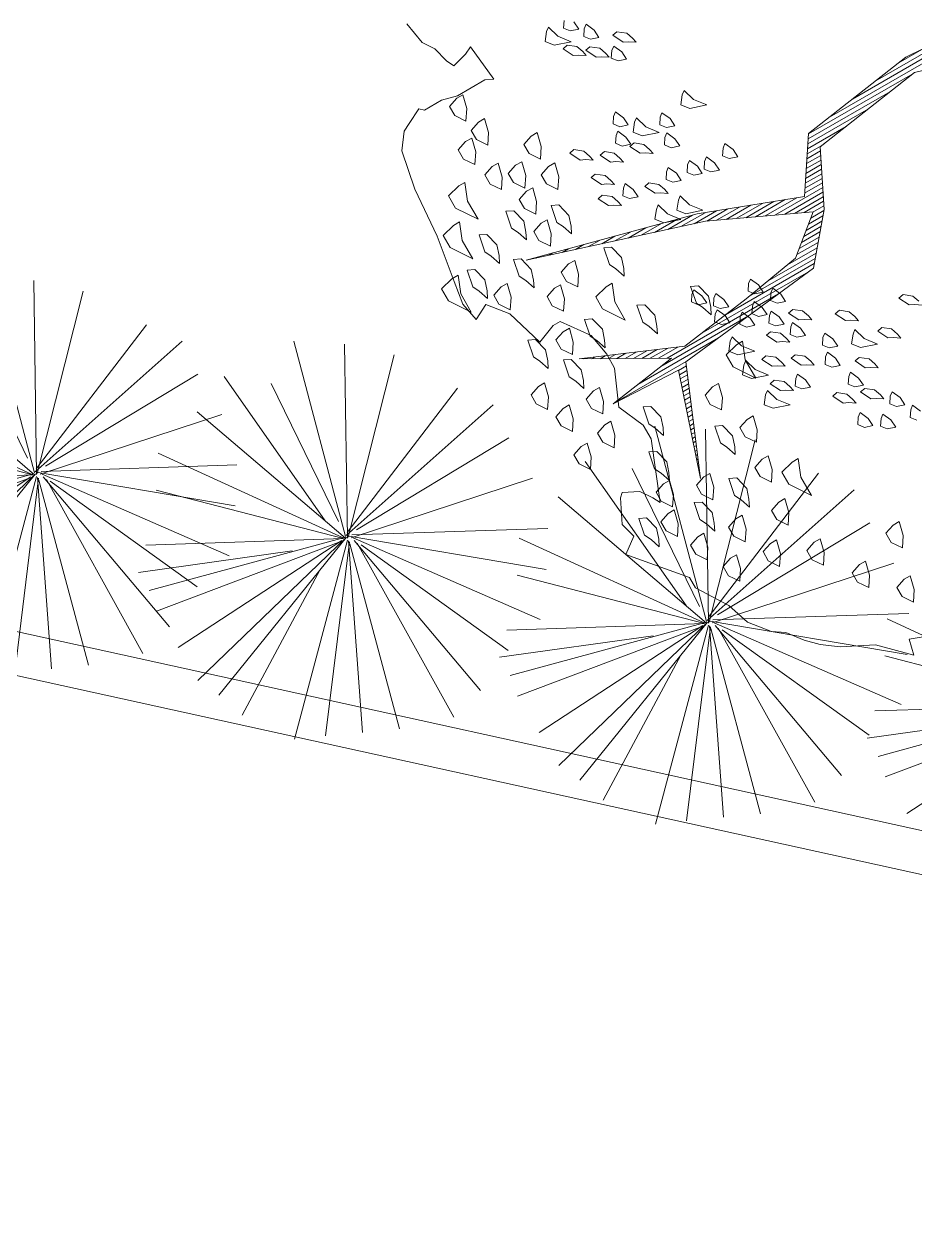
# Model space of a CAD drawing. Header units: metres. Extents: x 12093 to 20303, y 514 to 1412.
# Drawn here: x 19720.957 to 19724.056, y 692.068 to 696.268 of the extents above; entities that cross this region are included whole.
import ezdxf

# ---------------------------------------------------------------- set-up
doc = ezdxf.new("R2010")
doc.units = ezdxf.units.M
doc.layers.get('0').update_dxf_attribs({"lineweight": 13})
for name, color, linetype, lineweight in [('AMBI-GRASS', 104, 'Continuous', 20), ('ARBOLES', 52, 'Continuous', 13), ('grass', 64, 'Continuous', 13), ('MANZANAS-ORIGINALES', 147, 'Continuous', 9)]:
    doc.layers.add(name, color=color, linetype=linetype, lineweight=lineweight)

# ---------------------------------------------------------------- blocks, each defined once
blk = doc.blocks.new('ghgfghgh')
at = {"layer": 'ARBOLES', "lineweight": 20}
for p, q in [((20001.1504, 663.7638), (20001.5824, 664.0132)), ((20001.2006, 663.8032), (20001.4628, 663.9546)), ((20001.2508, 663.8426), (20001.4348, 663.9489)), ((20001.3177, 663.8952), (20001.4213, 663.9461)), ((20001.301, 663.882), (20001.3583, 663.9151)), ((20001.5472, 663.9124), (20001.3369, 663.8619)), ((20001.1042, 663.7276), (20001.3177, 663.8952)), ((20001.1042, 663.7267), (20001.333, 663.8588)), ((20001.3369, 663.8619), (20001.1301, 663.6982)), ((20001.1035, 663.7159), (20001.2843, 663.8203)), ((20001.1028, 663.705), (20001.2357, 663.7818)), ((20001.1021, 663.6942), (20001.187, 663.7433)), ((20001.0953, 663.5894), (20001.1042, 663.7276)), ((20001.1007, 663.6725), (20001.1306, 663.6898)), ((20001.1014, 663.6834), (20001.1384, 663.7047)), ((20001.1301, 663.6982), (20001.1383, 663.5611)), ((20001.0986, 663.6401), (20001.1324, 663.6596)), ((20001.0993, 663.6509), (20001.1318, 663.6696)), ((20001.1, 663.6617), (20001.1312, 663.6797)), ((20001.0972, 663.6184), (20001.1336, 663.6394)), ((20001.0979, 663.6292), (20001.133, 663.6495)), ((20001.0306, 663.5487), (20001.1354, 663.6092)), ((20001.0958, 663.5967), (20001.1348, 663.6193)), ((20001.0965, 663.6076), (20001.1342, 663.6293)), ((20000.8603, 663.5513), (20001.0953, 663.5894)), ((20000.9666, 663.543), (20001.0281, 663.5785)), ((20000.9879, 663.5449), (20001.0532, 663.5826)), ((20001.0093, 663.5468), (20001.0784, 663.5867)), ((20001.052, 663.5506), (20001.136, 663.5991)), ((20001.0734, 663.5525), (20001.1366, 663.589)), ((20001.0947, 663.5544), (20001.1372, 663.579)), ((20000.4846, 663.4496), (20000.8603, 663.5513)), ((20000.8242, 663.5234), (20000.8773, 663.554)), ((20000.8532, 663.5297), (20000.9025, 663.5581)), ((20001.1145, 663.5562), (20000.8784, 663.5351)), ((20000.8812, 663.5354), (20000.9276, 663.5622)), ((20000.9025, 663.5373), (20000.9527, 663.5663)), ((20000.9239, 663.5392), (20000.9778, 663.5704)), ((20000.9452, 663.5411), (20001.003, 663.5744)), ((20001.0759, 663.4541), (20001.1145, 663.5562)), ((20001.1091, 663.5419), (20001.1378, 663.5585)), ((20001.1141, 663.5552), (20001.1378, 663.5689)), ((20001.1383, 663.5611), (20001.1151, 663.4324)), ((20000.8784, 663.5351), (20000.4846, 663.4496)), ((20000.7374, 663.5045), (20000.7814, 663.5299)), ((20000.7664, 663.5108), (20000.8154, 663.5391)), ((20000.7953, 663.5171), (20000.8494, 663.5483)), ((20001.099, 663.5152), (20001.1336, 663.5352)), ((20001.1041, 663.5285), (20001.1357, 663.5468)), ((20000.6506, 663.4856), (20000.6795, 663.5023)), ((20000.6795, 663.4919), (20000.7134, 663.5115)), ((20000.7085, 663.4982), (20000.7474, 663.5207)), ((20001.0839, 663.4752), (20001.1273, 663.5003)), ((20001.0889, 663.4885), (20001.1294, 663.5119)), ((20001.094, 663.5019), (20001.1315, 663.5236)), ((20000.5637, 663.4668), (20000.5775, 663.4747)), ((20000.5927, 663.4731), (20000.6115, 663.4839)), ((20000.6216, 663.4794), (20000.6455, 663.4931)), ((20001.0581, 663.4395), (20001.1231, 663.477)), ((20001.0788, 663.4619), (20001.1252, 663.4886)), ((20000.9678, 663.3651), (20001.0759, 663.4541)), ((20000.9733, 663.3697), (20001.1189, 663.4537)), ((20001.0157, 663.4046), (20001.121, 663.4654)), ((20001.1151, 663.4324), (20000.8351, 663.2264)), ((20000.8691, 663.2886), (20001.104, 663.4243)), ((20000.9219, 663.3296), (20001.1168, 663.4421)), ((20000.7938, 663.2347), (20001.0382, 663.3758)), ((20000.833, 663.2607), (20000.9678, 663.3651)), ((20000.7802, 663.2165), (20000.9723, 663.3274)), ((20000.6008, 663.233), (20000.833, 663.2607)), ((20000.73, 663.177), (20000.9065, 663.279)), ((20000.8036, 663.2348), (20000.6008, 663.233)), ((20000.6103, 663.2331), (20000.6126, 663.2344)), ((20000.6287, 663.2332), (20000.6354, 663.2371)), ((20000.647, 663.2334), (20000.6581, 663.2398)), ((20000.6654, 663.2336), (20000.6809, 663.2425)), ((20000.6755, 663.1343), (20000.8036, 663.2348)), ((20000.6837, 663.2337), (20000.7037, 663.2453)), ((20000.7021, 663.2339), (20000.7264, 663.248)), ((20000.7204, 663.2341), (20000.7492, 663.2507)), ((20000.7388, 663.2342), (20000.7719, 663.2534)), ((20000.7571, 663.2344), (20000.7947, 663.2561)), ((20000.7754, 663.2346), (20000.8174, 663.2588)), ((20000.8189, 663.2082), (20000.6755, 663.1343)), ((20000.6797, 663.1376), (20000.8406, 663.2305)), ((20000.8676, 662.9704), (20000.8189, 663.2082)), ((20000.8191, 663.2076), (20000.8362, 663.2175)), ((20000.821, 663.1983), (20000.8374, 663.2078)), ((20000.8351, 663.2264), (20000.8676, 662.9704)), ((20000.8229, 663.189), (20000.8387, 663.1981)), ((20000.8248, 663.1797), (20000.8399, 663.1884)), ((20000.8267, 663.1703), (20000.8411, 663.1787)), ((20000.8286, 663.161), (20000.8424, 663.169)), ((20000.8305, 663.1517), (20000.8436, 663.1592)), ((20000.8324, 663.1424), (20000.8448, 663.1495)), ((20000.8343, 663.133), (20000.8461, 663.1398)), ((20000.8362, 663.1237), (20000.8473, 663.1301)), ((20000.8381, 663.1144), (20000.8485, 663.1204)), ((20000.8401, 663.1051), (20000.8498, 663.1107)), ((20000.842, 663.0958), (20000.851, 663.101)), ((20000.8439, 663.0864), (20000.8522, 663.0913)), ((20000.8458, 663.0771), (20000.8535, 663.0816)), ((20000.8477, 663.0678), (20000.8547, 663.0718)), ((20000.8496, 663.0585), (20000.8559, 663.0621)), ((20000.8515, 663.0491), (20000.8572, 663.0524)), ((20000.8534, 663.0398), (20000.8584, 663.0427)), ((20000.8553, 663.0305), (20000.8597, 663.033)), ((20000.8572, 663.0212), (20000.8609, 663.0233)), ((20000.8591, 663.0118), (20000.8621, 663.0136)), ((20000.861, 663.0025), (20000.8634, 663.0039)), ((20000.8629, 662.9932), (20000.8646, 662.9941))]:
    blk.add_line(p, q, dxfattribs=at)
at = {"layer": 'grass'}
for p, q in [((20000.568, 663.9756), (20000.5669, 663.9589)), ((20000.2564, 663.9272), (20000.2227, 663.9683)), ((20000.5295, 663.9513), (20000.5264, 663.9297)), ((20000.5335, 663.9611), (20000.5295, 663.9513)), ((20000.554, 663.9413), (20000.5335, 663.9611)), ((20000.5669, 663.9589), (20000.5816, 663.9529)), ((20000.5816, 663.9529), (20000.6003, 663.9567)), ((20000.6003, 663.9567), (20000.5896, 663.9725)), ((20000.6121, 663.9576), (20000.611, 663.9409)), ((20000.6162, 663.9674), (20000.6121, 663.9576)), ((20000.6338, 663.9545), (20000.6162, 663.9674)), ((20000.6444, 663.9387), (20000.6338, 663.9545)), ((20000.675, 663.9434), (20000.6839, 663.9512)), ((20000.6839, 663.9512), (20000.7055, 663.948)), ((20000.2847, 663.9133), (20000.2564, 663.9272)), ((20000.5264, 663.9297), (20000.546, 663.9217)), ((20000.546, 663.9217), (20000.5834, 663.9293)), ((20000.5834, 663.9293), (20000.554, 663.9413)), ((20000.611, 663.9409), (20000.6257, 663.9349)), ((20000.6257, 663.9349), (20000.6444, 663.9387)), ((20000.6975, 663.9284), (20000.675, 663.9434)), ((20000.7093, 663.9293), (20000.6975, 663.9284)), ((20000.7055, 663.948), (20000.7182, 663.9371)), ((20000.726, 663.9282), (20000.7093, 663.9293)), ((20000.7182, 663.9371), (20000.726, 663.9282)), ((20000.3097, 663.8874), (20000.2847, 663.9133)), ((20000.3519, 663.9017), (20000.326, 663.8766)), ((20000.3627, 663.918), (20000.3519, 663.9017)), ((20000.4139, 663.8467), (20000.3627, 663.918)), ((20000.5656, 663.9137), (20000.5745, 663.9215)), ((20000.5881, 663.8988), (20000.5656, 663.9137)), ((20000.5745, 663.9215), (20000.5961, 663.9184)), ((20000.5999, 663.8997), (20000.5881, 663.8988)), ((20000.5961, 663.9184), (20000.6088, 663.9075)), ((20000.6166, 663.8986), (20000.5999, 663.8997)), ((20000.6088, 663.9075), (20000.6166, 663.8986)), ((20000.6157, 663.9104), (20000.6246, 663.9182)), ((20000.6382, 663.8955), (20000.6157, 663.9104)), ((20000.6246, 663.9182), (20000.6462, 663.9151)), ((20000.65, 663.8964), (20000.6382, 663.8955)), ((20000.6462, 663.9151), (20000.6589, 663.9042)), ((20000.6667, 663.8952), (20000.65, 663.8964)), ((20000.6589, 663.9042), (20000.6667, 663.8952)), ((20000.6727, 663.9099), (20000.6716, 663.8932)), ((20000.6768, 663.9198), (20000.6727, 663.9099)), ((20000.6944, 663.9068), (20000.6768, 663.9198)), ((20000.7051, 663.891), (20000.6944, 663.9068)), ((20000.326, 663.8766), (20000.3097, 663.8874)), ((20000.6716, 663.8932), (20000.6863, 663.8872)), ((20000.6863, 663.8872), (20000.7051, 663.891)), ((20000.3339, 663.8106), (20000.3944, 663.8455)), ((20000.3944, 663.8455), (20000.4139, 663.8467)), ((20000.8314, 663.8222), (20000.8274, 663.8124)), ((20000.8519, 663.8024), (20000.8314, 663.8222)), ((20000.2614, 663.7788), (20000.2993, 663.8007)), ((20000.2993, 663.8007), (20000.3339, 663.8106)), ((20000.3325, 663.8051), (20000.3164, 663.7869)), ((20000.3458, 663.8128), (20000.3325, 663.8051)), ((20000.3545, 663.7823), (20000.3458, 663.8128)), ((20000.8274, 663.8124), (20000.8243, 663.7908)), ((20000.8243, 663.7908), (20000.8439, 663.7828)), ((20000.8439, 663.7828), (20000.8813, 663.7904)), ((20000.8813, 663.7904), (20000.8519, 663.8024)), ((20000.228, 663.7494), (20000.2495, 663.782)), ((20000.2495, 663.782), (20000.2614, 663.7788)), ((20000.3164, 663.7869), (20000.3279, 663.767)), ((20000.3279, 663.767), (20000.3527, 663.7547)), ((20000.3527, 663.7547), (20000.3545, 663.7823)), ((20000.6766, 663.7654), (20000.6755, 663.7487)), ((20000.6806, 663.7752), (20000.6766, 663.7654)), ((20000.6982, 663.7623), (20000.6806, 663.7752)), ((20000.7788, 663.7636), (20000.7777, 663.7469)), ((20000.7828, 663.7734), (20000.7788, 663.7636)), ((20000.8004, 663.7605), (20000.7828, 663.7734)), ((20000.2172, 663.7331), (20000.228, 663.7494)), ((20000.3804, 663.7529), (20000.3643, 663.7347)), ((20000.3937, 663.7606), (20000.3804, 663.7529)), ((20000.4024, 663.7302), (20000.3937, 663.7606)), ((20000.6755, 663.7487), (20000.6902, 663.7427)), ((20000.6902, 663.7427), (20000.7089, 663.7465)), ((20000.7089, 663.7465), (20000.6982, 663.7623)), ((20000.7227, 663.7523), (20000.7196, 663.7306)), ((20000.7267, 663.7621), (20000.7227, 663.7523)), ((20000.7472, 663.7422), (20000.7267, 663.7621)), ((20000.7766, 663.7302), (20000.7472, 663.7422)), ((20000.7777, 663.7469), (20000.7924, 663.7409)), ((20000.7924, 663.7409), (20000.8111, 663.7447)), ((20000.8111, 663.7447), (20000.8004, 663.7605)), ((20000.212, 663.6898), (20000.2172, 663.7331)), ((20000.352, 663.7099), (20000.3359, 663.6918)), ((20000.3653, 663.7176), (20000.352, 663.7099)), ((20000.3643, 663.7347), (20000.3758, 663.7148)), ((20000.374, 663.6872), (20000.3653, 663.7176)), ((20000.3758, 663.7148), (20000.4006, 663.7025)), ((20000.4006, 663.7025), (20000.4024, 663.7302)), ((20000.4957, 663.722), (20000.4796, 663.7038)), ((20000.509, 663.7297), (20000.4957, 663.722)), ((20000.5177, 663.6992), (20000.509, 663.7297)), ((20000.6822, 663.7231), (20000.681, 663.7064)), ((20000.6862, 663.7329), (20000.6822, 663.7231)), ((20000.7038, 663.7199), (20000.6862, 663.7329)), ((20000.7145, 663.7041), (20000.7038, 663.7199)), ((20000.7196, 663.7306), (20000.7392, 663.7226)), ((20000.7392, 663.7226), (20000.7766, 663.7302)), ((20000.7893, 663.7193), (20000.7882, 663.7026)), ((20000.7933, 663.7291), (20000.7893, 663.7193)), ((20000.8109, 663.7162), (20000.7933, 663.7291)), ((20000.8216, 663.7004), (20000.8109, 663.7162)), ((20000.2405, 663.6054), (20000.212, 663.6898)), ((20000.3359, 663.6918), (20000.3474, 663.6718)), ((20000.3722, 663.6596), (20000.374, 663.6872)), ((20000.4796, 663.7038), (20000.4911, 663.6839)), ((20000.4911, 663.6839), (20000.5159, 663.6716)), ((20000.5159, 663.6716), (20000.5177, 663.6992)), ((20000.5806, 663.6845), (20000.5895, 663.6923)), ((20000.6031, 663.6696), (20000.5806, 663.6845)), ((20000.5895, 663.6923), (20000.6111, 663.6892)), ((20000.6111, 663.6892), (20000.6238, 663.6783)), ((20000.6474, 663.6801), (20000.6563, 663.6879)), ((20000.6563, 663.6879), (20000.6779, 663.6847)), ((20000.6779, 663.6847), (20000.6906, 663.6738)), ((20000.681, 663.7064), (20000.6957, 663.7003)), ((20000.6957, 663.7003), (20000.7145, 663.7041)), ((20000.7125, 663.6992), (20000.7214, 663.707)), ((20000.735, 663.6843), (20000.7125, 663.6992)), ((20000.7214, 663.707), (20000.743, 663.7039)), ((20000.7468, 663.6852), (20000.735, 663.6843)), ((20000.743, 663.7039), (20000.7557, 663.693)), ((20000.7635, 663.6841), (20000.7468, 663.6852)), ((20000.7557, 663.693), (20000.7635, 663.6841)), ((20000.7882, 663.7026), (20000.8029, 663.6966)), ((20000.8029, 663.6966), (20000.8216, 663.7004)), ((20000.9169, 663.6957), (20000.9158, 663.679)), ((20000.921, 663.7055), (20000.9169, 663.6957)), ((20000.9386, 663.6926), (20000.921, 663.7055)), ((20000.9493, 663.6768), (20000.9386, 663.6926)), ((20000.3474, 663.6718), (20000.3722, 663.6596)), ((20000.4236, 663.6626), (20000.4103, 663.655)), ((20000.4323, 663.6322), (20000.4236, 663.6626)), ((20000.4617, 663.658), (20000.4456, 663.6399)), ((20000.475, 663.6657), (20000.4617, 663.658)), ((20000.4837, 663.6353), (20000.475, 663.6657)), ((20000.5474, 663.6632), (20000.5341, 663.6555)), ((20000.5561, 663.6328), (20000.5474, 663.6632)), ((20000.6149, 663.6705), (20000.6031, 663.6696)), ((20000.6316, 663.6694), (20000.6149, 663.6705)), ((20000.6238, 663.6783), (20000.6316, 663.6694)), ((20000.6699, 663.6651), (20000.6474, 663.6801)), ((20000.6817, 663.666), (20000.6699, 663.6651)), ((20000.6984, 663.6649), (20000.6817, 663.666)), ((20000.6906, 663.6738), (20000.6984, 663.6649)), ((20000.839, 663.6589), (20000.8379, 663.6422)), ((20000.843, 663.6688), (20000.839, 663.6589)), ((20000.8606, 663.6558), (20000.843, 663.6688)), ((20000.8764, 663.6665), (20000.8753, 663.6498)), ((20000.8804, 663.6763), (20000.8764, 663.6665)), ((20000.898, 663.6634), (20000.8804, 663.6763)), ((20000.9087, 663.6476), (20000.898, 663.6634)), ((20000.9158, 663.679), (20000.9305, 663.673)), ((20000.9305, 663.673), (20000.9493, 663.6768)), ((20000.4103, 663.655), (20000.3942, 663.6368)), ((20000.3942, 663.6368), (20000.4057, 663.6168)), ((20000.4305, 663.6046), (20000.4323, 663.6322)), ((20000.4456, 663.6399), (20000.4571, 663.6199)), ((20000.482, 663.6077), (20000.4837, 663.6353)), ((20000.5341, 663.6555), (20000.518, 663.6373)), ((20000.518, 663.6373), (20000.5295, 663.6174)), ((20000.5543, 663.6051), (20000.5561, 663.6328)), ((20000.6274, 663.631), (20000.6363, 663.6388)), ((20000.6499, 663.6161), (20000.6274, 663.631)), ((20000.6363, 663.6388), (20000.6579, 663.6357)), ((20000.6579, 663.6357), (20000.6706, 663.6248)), ((20000.7927, 663.6436), (20000.7916, 663.6269)), ((20000.7967, 663.6534), (20000.7927, 663.6436)), ((20000.8143, 663.6405), (20000.7967, 663.6534)), ((20000.825, 663.6246), (20000.8143, 663.6405)), ((20000.8379, 663.6422), (20000.8526, 663.6362)), ((20000.8526, 663.6362), (20000.8713, 663.64)), ((20000.8713, 663.64), (20000.8606, 663.6558)), ((20000.8753, 663.6498), (20000.89, 663.6438)), ((20000.89, 663.6438), (20000.9087, 663.6476)), ((20000.2898, 663.5027), (20000.2405, 663.6054)), ((20000.3372, 663.6127), (20000.3144, 663.5907)), ((20000.3505, 663.6204), (20000.3372, 663.6127)), ((20000.3564, 663.5795), (20000.3505, 663.6204)), ((20000.4057, 663.6168), (20000.4305, 663.6046)), ((20000.4571, 663.6199), (20000.482, 663.6077)), ((20000.4991, 663.6087), (20000.4858, 663.601)), ((20000.5078, 663.5783), (20000.4991, 663.6087)), ((20000.5295, 663.6174), (20000.5543, 663.6051)), ((20000.6617, 663.617), (20000.6499, 663.6161)), ((20000.6784, 663.6159), (20000.6617, 663.617)), ((20000.6706, 663.6248), (20000.6784, 663.6159)), ((20000.698, 663.6079), (20000.6969, 663.5912)), ((20000.702, 663.6177), (20000.698, 663.6079)), ((20000.7196, 663.6048), (20000.702, 663.6177)), ((20000.7303, 663.589), (20000.7196, 663.6048)), ((20000.7452, 663.6115), (20000.7541, 663.6193)), ((20000.7677, 663.5966), (20000.7452, 663.6115)), ((20000.7541, 663.6193), (20000.7757, 663.6162)), ((20000.7757, 663.6162), (20000.7884, 663.6053)), ((20000.7884, 663.6053), (20000.7962, 663.5963)), ((20000.7916, 663.6269), (20000.8063, 663.6208)), ((20000.8063, 663.6208), (20000.825, 663.6246)), ((20000.3144, 663.5907), (20000.3298, 663.5641)), ((20000.3794, 663.5396), (20000.3564, 663.5795)), ((20000.4858, 663.601), (20000.4697, 663.5828)), ((20000.4697, 663.5828), (20000.4812, 663.5629)), ((20000.506, 663.5506), (20000.5078, 663.5783)), ((20000.6428, 663.5847), (20000.6517, 663.5925)), ((20000.6653, 663.5698), (20000.6428, 663.5847)), ((20000.6517, 663.5925), (20000.6733, 663.5894)), ((20000.6733, 663.5894), (20000.686, 663.5785)), ((20000.686, 663.5785), (20000.6938, 663.5696)), ((20000.6969, 663.5912), (20000.7116, 663.5852)), ((20000.7116, 663.5852), (20000.7303, 663.589)), ((20000.7795, 663.5975), (20000.7677, 663.5966)), ((20000.7962, 663.5963), (20000.7795, 663.5975)), ((20000.8187, 663.5814), (20000.8156, 663.5598)), ((20000.8227, 663.5912), (20000.8187, 663.5814)), ((20000.8432, 663.5714), (20000.8227, 663.5912)), ((20000.3298, 663.5641), (20000.3794, 663.5396)), ((20000.4403, 663.557), (20000.4574, 663.558)), ((20000.4528, 663.5199), (20000.4403, 663.557)), ((20000.4574, 663.558), (20000.4794, 663.5353)), ((20000.4812, 663.5629), (20000.506, 663.5506)), ((20000.5393, 663.5698), (20000.5564, 663.5709)), ((20000.5518, 663.5327), (20000.5393, 663.5698)), ((20000.5564, 663.5709), (20000.5784, 663.5481)), ((20000.6771, 663.5707), (20000.6653, 663.5698)), ((20000.6938, 663.5696), (20000.6771, 663.5707)), ((20000.7704, 663.5611), (20000.7673, 663.5395)), ((20000.7744, 663.5709), (20000.7704, 663.5611)), ((20000.7949, 663.5511), (20000.7744, 663.5709)), ((20000.8243, 663.5391), (20000.7949, 663.5511)), ((20000.8156, 663.5598), (20000.8352, 663.5518)), ((20000.8352, 663.5518), (20000.8727, 663.5594)), ((20000.8727, 663.5594), (20000.8432, 663.5714)), ((20000.3252, 663.526), (20000.3024, 663.504)), ((20000.3385, 663.5337), (20000.3252, 663.526)), ((20000.3444, 663.4928), (20000.3385, 663.5337)), ((20000.4794, 663.5353), (20000.4843, 663.5115)), ((20000.5175, 663.5307), (20000.5014, 663.5125)), ((20000.5308, 663.5384), (20000.5175, 663.5307)), ((20000.5395, 663.5079), (20000.5308, 663.5384)), ((20000.5661, 663.5233), (20000.5518, 663.5327)), ((20000.5784, 663.5481), (20000.5833, 663.5243)), ((20000.7673, 663.5395), (20000.7869, 663.5315)), ((20000.7869, 663.5315), (20000.8243, 663.5391)), ((20000.327, 663.4031), (20000.2898, 663.5027)), ((20000.3024, 663.504), (20000.3178, 663.4774)), ((20000.3815, 663.5053), (20000.3986, 663.5063)), ((20000.394, 663.4682), (20000.3815, 663.5053)), ((20000.3986, 663.5063), (20000.4206, 663.4836)), ((20000.4671, 663.5105), (20000.4528, 663.5199)), ((20000.4853, 663.4944), (20000.4671, 663.5105)), ((20000.4843, 663.5115), (20000.4853, 663.4944)), ((20000.5014, 663.5125), (20000.5129, 663.4926)), ((20000.5378, 663.4803), (20000.5395, 663.5079)), ((20000.5843, 663.5072), (20000.5661, 663.5233)), ((20000.5833, 663.5243), (20000.5843, 663.5072)), ((20000.3178, 663.4774), (20000.3674, 663.4529)), ((20000.3674, 663.4529), (20000.3444, 663.4928)), ((20000.4206, 663.4836), (20000.4255, 663.4598)), ((20000.5129, 663.4926), (20000.5378, 663.4803)), ((20000.6549, 663.477), (20000.672, 663.478)), ((20000.6674, 663.4399), (20000.6549, 663.477)), ((20000.672, 663.478), (20000.694, 663.4553)), ((20000.4083, 663.4588), (20000.394, 663.4682)), ((20000.4265, 663.4427), (20000.4083, 663.4588)), ((20000.4255, 663.4598), (20000.4265, 663.4427)), ((20000.4569, 663.4514), (20000.4741, 663.4524)), ((20000.4695, 663.4143), (20000.4569, 663.4514)), ((20000.4741, 663.4524), (20000.4961, 663.4296)), ((20000.5058, 663.4542), (20000.5095, 663.4563)), ((20000.5348, 663.4605), (20000.5435, 663.4655)), ((20000.5912, 663.4491), (20000.5779, 663.4414)), ((20000.5999, 663.4187), (20000.5912, 663.4491)), ((20000.694, 663.4553), (20000.6989, 663.4315)), ((20000.3551, 663.4281), (20000.3723, 663.4291)), ((20000.3677, 663.391), (20000.3551, 663.4281)), ((20000.3723, 663.4291), (20000.3943, 663.4063)), ((20000.4961, 663.4296), (20000.5009, 663.4059)), ((20000.5779, 663.4414), (20000.5618, 663.4233)), ((20000.5618, 663.4233), (20000.5733, 663.4033)), ((20000.5981, 663.3911), (20000.5999, 663.4187)), ((20000.6818, 663.4305), (20000.6674, 663.4399)), ((20000.6999, 663.4144), (20000.6818, 663.4305)), ((20000.6989, 663.4315), (20000.6999, 663.4144)), ((20000.3219, 663.4089), (20000.2991, 663.3869)), ((20000.3352, 663.4165), (20000.3219, 663.4089)), ((20000.3457, 663.3534), (20000.327, 663.4031)), ((20000.3411, 663.3756), (20000.3352, 663.4165)), ((20000.3943, 663.4063), (20000.3992, 663.3825)), ((20000.4429, 663.3989), (20000.4296, 663.3913)), ((20000.4516, 663.3685), (20000.4429, 663.3989)), ((20000.4838, 663.4048), (20000.4695, 663.4143)), ((20000.502, 663.3887), (20000.4838, 663.4048)), ((20000.5009, 663.4059), (20000.502, 663.3887)), ((20000.56, 663.3956), (20000.5467, 663.388)), ((20000.5687, 663.3652), (20000.56, 663.3956)), ((20000.5733, 663.4033), (20000.5981, 663.3911)), ((20000.6733, 663.399), (20000.66, 663.3913)), ((20000.6792, 663.3581), (20000.6733, 663.399)), ((20000.8457, 663.3922), (20000.8629, 663.3932)), ((20000.8583, 663.3551), (20000.8457, 663.3922)), ((20000.8629, 663.3932), (20000.8849, 663.3704)), ((20000.9727, 663.3984), (20000.9716, 663.3817)), ((20000.9767, 663.4082), (20000.9727, 663.3984)), ((20000.9943, 663.3953), (20000.9767, 663.4082)), ((20001.005, 663.3794), (20000.9943, 663.3953)), ((20000.2991, 663.3869), (20000.3145, 663.3603)), ((20000.3641, 663.3357), (20000.3411, 663.3756)), ((20000.382, 663.3815), (20000.3677, 663.391)), ((20000.4002, 663.3654), (20000.382, 663.3815)), ((20000.3992, 663.3825), (20000.4002, 663.3654)), ((20000.4296, 663.3913), (20000.4135, 663.3731)), ((20000.4135, 663.3731), (20000.425, 663.3531)), ((20000.4498, 663.3409), (20000.4516, 663.3685)), ((20000.5467, 663.388), (20000.5306, 663.3698)), ((20000.5306, 663.3698), (20000.5421, 663.3499)), ((20000.66, 663.3913), (20000.6373, 663.3693)), ((20000.6373, 663.3693), (20000.6526, 663.3427)), ((20000.8486, 663.3747), (20000.8475, 663.358)), ((20000.8527, 663.3845), (20000.8486, 663.3747)), ((20000.8703, 663.3716), (20000.8527, 663.3845)), ((20000.881, 663.3558), (20000.8703, 663.3716)), ((20000.8849, 663.3704), (20000.8897, 663.3466)), ((20000.8968, 663.3665), (20000.8957, 663.3498)), ((20000.9008, 663.3763), (20000.8968, 663.3665)), ((20000.9184, 663.3634), (20000.9008, 663.3763)), ((20000.9716, 663.3817), (20000.9863, 663.3756)), ((20000.9863, 663.3756), (20001.005, 663.3794)), ((20001.0217, 663.3783), (20001.0206, 663.3616)), ((20001.0257, 663.3881), (20001.0217, 663.3783)), ((20001.0433, 663.3752), (20001.0257, 663.3881)), ((20001.054, 663.3594), (20001.0433, 663.3752)), ((20001.3028, 663.3664), (20001.3118, 663.3742)), ((20001.3254, 663.3515), (20001.3028, 663.3664)), ((20001.3118, 663.3742), (20001.3334, 663.3711)), ((20001.3334, 663.3711), (20001.3461, 663.3601)), ((20000.3145, 663.3603), (20000.3641, 663.3357)), ((20000.3751, 663.3199), (20000.3457, 663.3534)), ((20000.3966, 663.3525), (20000.3751, 663.3199)), ((20000.4487, 663.3322), (20000.3966, 663.3525)), ((20000.425, 663.3531), (20000.4498, 663.3409)), ((20000.5421, 663.3499), (20000.567, 663.3376)), ((20000.567, 663.3376), (20000.5687, 663.3652)), ((20000.6526, 663.3427), (20000.7023, 663.3182)), ((20000.7023, 663.3182), (20000.6792, 663.3581)), ((20000.7278, 663.3507), (20000.745, 663.3517)), ((20000.7404, 663.3136), (20000.7278, 663.3507)), ((20000.745, 663.3517), (20000.767, 663.329)), ((20000.8475, 663.358), (20000.8622, 663.352)), ((20000.8726, 663.3456), (20000.8583, 663.3551)), ((20000.8622, 663.352), (20000.881, 663.3558)), ((20000.8908, 663.3295), (20000.8726, 663.3456)), ((20000.8897, 663.3466), (20000.8908, 663.3295)), ((20000.8957, 663.3498), (20000.9104, 663.3438)), ((20000.9035, 663.3409), (20000.8994, 663.3311)), ((20000.9211, 663.328), (20000.9035, 663.3409)), ((20000.9104, 663.3438), (20000.9291, 663.3476)), ((20000.9291, 663.3476), (20000.9184, 663.3634)), ((20000.9812, 663.3491), (20000.9801, 663.3324)), ((20000.9852, 663.3589), (20000.9812, 663.3491)), ((20001.0028, 663.346), (20000.9852, 663.3589)), ((20001.0135, 663.3302), (20001.0028, 663.346)), ((20001.0206, 663.3616), (20001.0353, 663.3556)), ((20001.0353, 663.3556), (20001.054, 663.3594)), ((20001.0607, 663.3338), (20001.0696, 663.3416)), ((20001.0696, 663.3416), (20001.0912, 663.3385)), ((20001.163, 663.332), (20001.1719, 663.3398)), ((20001.1719, 663.3398), (20001.1935, 663.3367)), ((20001.3372, 663.3523), (20001.3254, 663.3515)), ((20001.3539, 663.3512), (20001.3372, 663.3523)), ((20000.5151, 663.2696), (20000.4487, 663.3322)), ((20000.5593, 663.3153), (20000.5442, 663.3066)), ((20000.6277, 663.2842), (20000.5593, 663.3153)), ((20000.6127, 663.3197), (20000.6299, 663.3207)), ((20000.6253, 663.2826), (20000.6127, 663.3197)), ((20000.6299, 663.3207), (20000.6519, 663.298)), ((20000.7547, 663.3041), (20000.7404, 663.3136)), ((20000.767, 663.329), (20000.7718, 663.3052)), ((20000.8994, 663.3311), (20000.8983, 663.3144)), ((20000.8983, 663.3144), (20000.913, 663.3084)), ((20000.9318, 663.3121), (20000.9211, 663.328)), ((20000.9545, 663.3257), (20000.9534, 663.309)), ((20000.9585, 663.3355), (20000.9545, 663.3257)), ((20000.9761, 663.3226), (20000.9585, 663.3355)), ((20000.9868, 663.3068), (20000.9761, 663.3226)), ((20000.9801, 663.3324), (20000.9948, 663.3264)), ((20000.9948, 663.3264), (20001.0135, 663.3302)), ((20001.0184, 663.3282), (20001.0173, 663.3115)), ((20001.0224, 663.338), (20001.0184, 663.3282)), ((20001.04, 663.3251), (20001.0224, 663.338)), ((20001.0507, 663.3093), (20001.04, 663.3251)), ((20001.0832, 663.3189), (20001.0607, 663.3338)), ((20001.0694, 663.3131), (20001.0654, 663.3033)), ((20001.087, 663.3002), (20001.0694, 663.3131)), ((20001.095, 663.3198), (20001.0832, 663.3189)), ((20001.0912, 663.3385), (20001.1039, 663.3276)), ((20001.1117, 663.3187), (20001.095, 663.3198)), ((20001.1039, 663.3276), (20001.1117, 663.3187)), ((20001.1855, 663.3171), (20001.163, 663.332)), ((20001.1973, 663.318), (20001.1855, 663.3171)), ((20001.1935, 663.3367), (20001.2062, 663.3258)), ((20001.214, 663.3169), (20001.1973, 663.318)), ((20001.2062, 663.3258), (20001.214, 663.3169)), ((20000.5442, 663.3066), (20000.5151, 663.2696)), ((20000.5662, 663.2928), (20000.5501, 663.2747)), ((20000.5795, 663.3005), (20000.5662, 663.2928)), ((20000.5882, 663.2701), (20000.5795, 663.3005)), ((20000.6519, 663.298), (20000.6568, 663.2742)), ((20000.7729, 663.288), (20000.7547, 663.3041)), ((20000.7718, 663.3052), (20000.7729, 663.288)), ((20000.913, 663.3084), (20000.9318, 663.3121)), ((20000.9534, 663.309), (20000.9681, 663.303)), ((20000.9681, 663.303), (20000.9868, 663.3068)), ((20001.0122, 663.285), (20001.0211, 663.2928)), ((20001.0173, 663.3115), (20001.032, 663.3055)), ((20001.0211, 663.2928), (20001.0427, 663.2897)), ((20001.032, 663.3055), (20001.0507, 663.3093)), ((20001.0427, 663.2897), (20001.0554, 663.2788)), ((20001.0654, 663.3033), (20001.0643, 663.2866)), ((20001.0643, 663.2866), (20001.079, 663.2806)), ((20001.0977, 663.2843), (20001.087, 663.3002)), ((20001.14, 663.2899), (20001.136, 663.2801)), ((20001.1576, 663.277), (20001.14, 663.2899)), ((20001.202, 663.2875), (20001.1989, 663.2659)), ((20001.206, 663.2973), (20001.202, 663.2875)), ((20001.2265, 663.2775), (20001.206, 663.2973)), ((20001.2561, 663.294), (20001.265, 663.3018)), ((20001.2786, 663.279), (20001.2561, 663.294)), ((20001.265, 663.3018), (20001.2866, 663.2987)), ((20001.2866, 663.2987), (20001.2993, 663.2877)), ((20001.2993, 663.2877), (20001.3071, 663.2788)), ((20000.4882, 663.2744), (20000.5053, 663.2754)), ((20000.5007, 663.2373), (20000.4882, 663.2744)), ((20000.5053, 663.2754), (20000.5273, 663.2527)), ((20000.5501, 663.2747), (20000.5616, 663.2547)), ((20000.5864, 663.2424), (20000.5882, 663.2701)), ((20000.6396, 663.2732), (20000.6253, 663.2826)), ((20000.6615, 663.2432), (20000.6277, 663.2842)), ((20000.6578, 663.257), (20000.6396, 663.2732)), ((20000.6568, 663.2742), (20000.6578, 663.257)), ((20000.9463, 663.264), (20000.9235, 663.242)), ((20000.9324, 663.2718), (20000.9293, 663.2502)), ((20000.9364, 663.2816), (20000.9324, 663.2718)), ((20000.9569, 663.2618), (20000.9364, 663.2816)), ((20000.9596, 663.2717), (20000.9463, 663.264)), ((20000.9863, 663.2498), (20000.9569, 663.2618)), ((20000.9655, 663.2308), (20000.9596, 663.2717)), ((20001.0347, 663.2701), (20001.0122, 663.285)), ((20001.0465, 663.271), (20001.0347, 663.2701)), ((20001.0632, 663.2699), (20001.0465, 663.271)), ((20001.0554, 663.2788), (20001.0632, 663.2699)), ((20001.079, 663.2806), (20001.0977, 663.2843)), ((20001.136, 663.2801), (20001.1349, 663.2634)), ((20001.1349, 663.2634), (20001.1496, 663.2574)), ((20001.1496, 663.2574), (20001.1683, 663.2612)), ((20001.1683, 663.2612), (20001.1576, 663.277)), ((20001.1989, 663.2659), (20001.2185, 663.2579)), ((20001.2185, 663.2579), (20001.2559, 663.2655)), ((20001.2559, 663.2655), (20001.2265, 663.2775)), ((20001.2904, 663.2799), (20001.2786, 663.279)), ((20001.3071, 663.2788), (20001.2904, 663.2799)), ((20000.5151, 663.2278), (20000.5007, 663.2373)), ((20000.5273, 663.2527), (20000.5322, 663.2289)), ((20000.5616, 663.2547), (20000.5864, 663.2424)), ((20000.6789, 663.2129), (20000.6615, 663.2432)), ((20000.9235, 663.242), (20000.9389, 663.2154)), ((20000.9293, 663.2502), (20000.9489, 663.2422)), ((20000.9489, 663.2422), (20000.9863, 663.2498)), ((20001.0019, 663.232), (20001.0109, 663.2398)), ((20001.0109, 663.2398), (20001.0325, 663.2367)), ((20001.0325, 663.2367), (20001.0452, 663.2257)), ((20001.0659, 663.2344), (20001.0748, 663.2422)), ((20001.0884, 663.2195), (20001.0659, 663.2344)), ((20001.0748, 663.2422), (20001.0964, 663.2391)), ((20001.0964, 663.2391), (20001.1091, 663.2282)), ((20001.1416, 663.2378), (20001.1405, 663.2211)), ((20001.1456, 663.2476), (20001.1416, 663.2378)), ((20001.1632, 663.2347), (20001.1456, 663.2476)), ((20001.1739, 663.2189), (20001.1632, 663.2347)), ((20001.2064, 663.2285), (20001.2153, 663.2363)), ((20001.2153, 663.2363), (20001.237, 663.2332)), ((20001.237, 663.2332), (20001.2497, 663.2222)), ((20000.5332, 663.2117), (20000.5151, 663.2278)), ((20000.5322, 663.2289), (20000.5332, 663.2117)), ((20000.5665, 663.2309), (20000.5836, 663.232)), ((20000.579, 663.1938), (20000.5665, 663.2309)), ((20000.5836, 663.232), (20000.6056, 663.2092)), ((20000.6056, 663.2092), (20000.6105, 663.1854)), ((20000.688, 663.1274), (20000.6789, 663.2129)), ((20000.9389, 663.2154), (20000.9885, 663.1909)), ((20000.9625, 663.2195), (20000.9594, 663.1979)), ((20000.9665, 663.2293), (20000.9625, 663.2195)), ((20000.9885, 663.1909), (20000.9655, 663.2308)), ((20000.987, 663.2095), (20000.9665, 663.2293)), ((20001.0164, 663.1975), (20000.987, 663.2095)), ((20001.0244, 663.2171), (20001.0019, 663.232)), ((20001.0363, 663.218), (20001.0244, 663.2171)), ((20001.053, 663.2168), (20001.0363, 663.218)), ((20001.0452, 663.2257), (20001.053, 663.2168)), ((20001.1002, 663.2204), (20001.0884, 663.2195)), ((20001.1169, 663.2193), (20001.1002, 663.2204)), ((20001.1091, 663.2282), (20001.1169, 663.2193)), ((20001.1405, 663.2211), (20001.1552, 663.2151)), ((20001.1552, 663.2151), (20001.1739, 663.2189)), ((20001.2289, 663.2135), (20001.2064, 663.2285)), ((20001.2407, 663.2144), (20001.2289, 663.2135)), ((20001.2574, 663.2133), (20001.2407, 663.2144)), ((20001.2497, 663.2222), (20001.2574, 663.2133)), ((20000.5248, 663.1803), (20000.5115, 663.1726)), ((20000.5335, 663.1498), (20000.5248, 663.1803)), ((20000.5934, 663.1844), (20000.579, 663.1938)), ((20000.6115, 663.1683), (20000.5934, 663.1844)), ((20000.6105, 663.1854), (20000.6115, 663.1683)), ((20000.9594, 663.1979), (20000.979, 663.1899)), ((20000.979, 663.1899), (20001.0164, 663.1975)), ((20001.0202, 663.1787), (20001.0291, 663.1865)), ((20001.0291, 663.1865), (20001.0507, 663.1834)), ((20001.0507, 663.1834), (20001.0634, 663.1725)), ((20001.0764, 663.1901), (20001.0752, 663.1734)), ((20001.0804, 663.1999), (20001.0764, 663.1901)), ((20001.098, 663.187), (20001.0804, 663.1999)), ((20001.1087, 663.1712), (20001.098, 663.187)), ((20001.1924, 663.1942), (20001.1913, 663.1775)), ((20001.1964, 663.204), (20001.1924, 663.1942)), ((20001.214, 663.191), (20001.1964, 663.204)), ((20001.2247, 663.1752), (20001.214, 663.191)), ((20000.5115, 663.1726), (20000.4954, 663.1544)), ((20000.4954, 663.1544), (20000.5069, 663.1345)), ((20000.6325, 663.1627), (20000.6164, 663.1445)), ((20000.6458, 663.1703), (20000.6325, 663.1627)), ((20000.6545, 663.1399), (20000.6458, 663.1703)), ((20000.8934, 663.1714), (20000.8773, 663.1533)), ((20000.9067, 663.1791), (20000.8934, 663.1714)), ((20000.9154, 663.1487), (20000.9067, 663.1791)), ((20001.0102, 663.1542), (20001.0071, 663.1326)), ((20001.0142, 663.164), (20001.0102, 663.1542)), ((20001.0347, 663.1442), (20001.0142, 663.164)), ((20001.0427, 663.1638), (20001.0202, 663.1787)), ((20001.0545, 663.1647), (20001.0427, 663.1638)), ((20001.0712, 663.1636), (20001.0545, 663.1647)), ((20001.0634, 663.1725), (20001.0712, 663.1636)), ((20001.0752, 663.1734), (20001.0899, 663.1674)), ((20001.0899, 663.1674), (20001.1087, 663.1712)), ((20001.1577, 663.1512), (20001.1666, 663.159)), ((20001.1666, 663.159), (20001.1882, 663.1558)), ((20001.1882, 663.1558), (20001.2009, 663.1449)), ((20001.1913, 663.1775), (20001.206, 663.1714)), ((20001.206, 663.1714), (20001.2247, 663.1752)), ((20001.2187, 663.1605), (20001.2276, 663.1683)), ((20001.2412, 663.1456), (20001.2187, 663.1605)), ((20001.2276, 663.1683), (20001.2492, 663.1652)), ((20001.2492, 663.1652), (20001.2619, 663.1543)), ((20001.2619, 663.1543), (20001.2697, 663.1454)), ((20001.2875, 663.161), (20001.2835, 663.1512)), ((20001.3051, 663.1481), (20001.2875, 663.161)), ((20000.5069, 663.1345), (20000.5317, 663.1222)), ((20000.5317, 663.1222), (20000.5335, 663.1498)), ((20000.5793, 663.1319), (20000.566, 663.1243)), ((20000.588, 663.1015), (20000.5793, 663.1319)), ((20000.6164, 663.1445), (20000.6279, 663.1245)), ((20000.6527, 663.1123), (20000.6545, 663.1399)), ((20000.7412, 663.0875), (20000.688, 663.1274)), ((20000.7412, 663.1279), (20000.7583, 663.1289)), ((20000.7538, 663.0908), (20000.7412, 663.1279)), ((20000.7583, 663.1289), (20000.7804, 663.1062)), ((20000.8773, 663.1533), (20000.8888, 663.1333)), ((20000.8888, 663.1333), (20000.9136, 663.121)), ((20000.9136, 663.121), (20000.9154, 663.1487)), ((20001.0071, 663.1326), (20001.0267, 663.1246)), ((20001.0267, 663.1246), (20001.0641, 663.1322)), ((20001.0641, 663.1322), (20001.0347, 663.1442)), ((20001.1802, 663.1362), (20001.1577, 663.1512)), ((20001.192, 663.1371), (20001.1802, 663.1362)), ((20001.2087, 663.136), (20001.192, 663.1371)), ((20001.2009, 663.1449), (20001.2087, 663.136)), ((20001.253, 663.1465), (20001.2412, 663.1456)), ((20001.2697, 663.1454), (20001.253, 663.1465)), ((20001.2835, 663.1512), (20001.2824, 663.1345)), ((20001.2824, 663.1345), (20001.2971, 663.1285)), ((20001.2971, 663.1285), (20001.3158, 663.1323)), ((20001.3158, 663.1323), (20001.3051, 663.1481)), ((20001.3325, 663.1312), (20001.3285, 663.1214)), ((20001.3501, 663.1182), (20001.3325, 663.1312)), ((20000.566, 663.1243), (20000.5499, 663.1061)), ((20000.5499, 663.1061), (20000.5614, 663.0862)), ((20000.5862, 663.0739), (20000.588, 663.1015)), ((20000.6279, 663.1245), (20000.6527, 663.1123)), ((20000.7804, 663.1062), (20000.7852, 663.0824)), ((20000.9832, 663.108), (20000.9699, 663.1003)), ((20000.9919, 663.0776), (20000.9832, 663.108)), ((20001.2134, 663.1055), (20001.2123, 663.0888)), ((20001.2174, 663.1153), (20001.2134, 663.1055)), ((20001.235, 663.1024), (20001.2174, 663.1153)), ((20001.2457, 663.0866), (20001.235, 663.1024)), ((20001.2635, 663.1022), (20001.2624, 663.0855)), ((20001.2675, 663.112), (20001.2635, 663.1022)), ((20001.2851, 663.0991), (20001.2675, 663.112)), ((20001.3285, 663.1214), (20001.3274, 663.1046)), ((20001.3274, 663.1046), (20001.3421, 663.0986)), ((20000.5614, 663.0862), (20000.5862, 663.0739)), ((20000.6576, 663.0885), (20000.6415, 663.0703)), ((20000.6709, 663.0962), (20000.6576, 663.0885)), ((20000.6796, 663.0657), (20000.6709, 663.0962)), ((20000.7587, 663.0573), (20000.7412, 663.0875)), ((20000.7681, 663.0814), (20000.7538, 663.0908)), ((20000.7862, 663.0652), (20000.7681, 663.0814)), ((20000.7852, 663.0824), (20000.7862, 663.0652)), ((20000.8985, 663.0857), (20000.9157, 663.0868)), ((20000.9111, 663.0487), (20000.8985, 663.0857)), ((20000.9157, 663.0868), (20000.9377, 663.064)), ((20000.9699, 663.1003), (20000.9538, 663.0822)), ((20000.9538, 663.0822), (20000.9653, 663.0622)), ((20000.9901, 663.05), (20000.9919, 663.0776)), ((20001.2123, 663.0888), (20001.227, 663.0828)), ((20001.227, 663.0828), (20001.2457, 663.0866)), ((20001.2624, 663.0855), (20001.2771, 663.0795)), ((20001.2771, 663.0795), (20001.2958, 663.0833)), ((20001.2958, 663.0833), (20001.2851, 663.0991)), ((20000.6187, 663.0483), (20000.6054, 663.0406)), ((20000.6274, 663.0179), (20000.6187, 663.0483)), ((20000.6415, 663.0703), (20000.653, 663.0504)), ((20000.653, 663.0504), (20000.6778, 663.0381)), ((20000.6778, 663.0381), (20000.6796, 663.0657)), ((20000.7788, 662.9176), (20000.7587, 663.0573)), ((20000.9254, 663.0392), (20000.9111, 663.0487)), ((20000.9377, 663.064), (20000.9425, 663.0402)), ((20000.9653, 663.0622), (20000.9901, 663.05)), ((20000.6054, 663.0406), (20000.5893, 663.0225)), ((20000.5893, 663.0225), (20000.6008, 663.0025)), ((20000.754, 663.0289), (20000.7712, 663.0299)), ((20000.7666, 662.9918), (20000.754, 663.0289)), ((20000.7712, 663.0299), (20000.7932, 663.0072)), ((20000.9436, 663.0231), (20000.9254, 663.0392)), ((20000.9425, 663.0402), (20000.9436, 663.0231)), ((20000.6008, 663.0025), (20000.6256, 662.9903)), ((20000.6256, 662.9903), (20000.6274, 663.0179)), ((20000.7932, 663.0072), (20000.798, 662.9834)), ((20001.0027, 663.0129), (20000.9865, 662.9947)), ((20001.016, 663.0206), (20001.0027, 663.0129)), ((20001.0247, 662.9901), (20001.016, 663.0206)), ((20001.0684, 663.0065), (20001.0456, 662.9845)), ((20001.0817, 663.0142), (20001.0684, 663.0065)), ((20001.0876, 662.9733), (20001.0817, 663.0142)), ((20000.7809, 662.9824), (20000.7666, 662.9918)), ((20000.7991, 662.9663), (20000.7809, 662.9824)), ((20000.798, 662.9834), (20000.7991, 662.9663)), ((20000.8743, 662.9742), (20000.8582, 662.9561)), ((20000.8649, 662.9839), (20000.8658, 662.9844)), ((20000.8668, 662.9746), (20000.8671, 662.9747)), ((20000.8876, 662.9819), (20000.8743, 662.9742)), ((20000.8963, 662.9515), (20000.8876, 662.9819)), ((20000.9295, 662.9707), (20000.9467, 662.9717)), ((20000.9421, 662.9336), (20000.9295, 662.9707)), ((20000.9467, 662.9717), (20000.9687, 662.9489)), ((20000.9865, 662.9947), (20000.9981, 662.9748)), ((20000.9981, 662.9748), (20001.0229, 662.9625)), ((20001.0229, 662.9625), (20001.0247, 662.9901)), ((20001.0456, 662.9845), (20001.061, 662.9579)), ((20001.1106, 662.9334), (20001.0876, 662.9733)), ((20000.6953, 662.94), (20000.7343, 662.9423)), ((20000.7343, 662.9423), (20000.7625, 662.9284)), ((20000.7858, 662.9586), (20000.7697, 662.9404)), ((20000.7991, 662.9663), (20000.7858, 662.9586)), ((20000.8078, 662.9358), (20000.7991, 662.9663)), ((20000.8582, 662.9561), (20000.8697, 662.9361)), ((20000.8945, 662.9238), (20000.8963, 662.9515)), ((20000.9687, 662.9489), (20000.9735, 662.9251)), ((20001.061, 662.9579), (20001.1106, 662.9334)), ((20000.6921, 662.928), (20000.6953, 662.94)), ((20000.6956, 662.8695), (20000.6921, 662.928)), ((20000.7625, 662.9284), (20000.7788, 662.9176)), ((20000.7697, 662.9404), (20000.7812, 662.9205)), ((20000.7812, 662.9205), (20000.806, 662.9082)), ((20000.806, 662.9082), (20000.8078, 662.9358)), ((20000.8536, 662.9179), (20000.8707, 662.919)), ((20000.8661, 662.8809), (20000.8536, 662.9179)), ((20000.8697, 662.9361), (20000.8945, 662.9238)), ((20000.8707, 662.919), (20000.8927, 662.8962)), ((20000.9564, 662.9241), (20000.9421, 662.9336)), ((20000.9746, 662.908), (20000.9564, 662.9241)), ((20000.9735, 662.9251), (20000.9746, 662.908)), ((20001.0393, 662.9188), (20001.0232, 662.9006)), ((20001.0526, 662.9264), (20001.0393, 662.9188)), ((20001.0613, 662.896), (20001.0526, 662.9264)), ((20000.7965, 662.8939), (20000.7804, 662.8757)), ((20000.8098, 662.9016), (20000.7965, 662.8939)), ((20000.8185, 662.8711), (20000.8098, 662.9016)), ((20000.8927, 662.8962), (20000.8976, 662.8724)), ((20000.9584, 662.8898), (20000.9451, 662.8822)), ((20000.9672, 662.8594), (20000.9584, 662.8898)), ((20001.0232, 662.9006), (20001.0347, 662.8807)), ((20001.0595, 662.8684), (20001.0613, 662.896)), ((20000.7207, 662.8437), (20000.6956, 662.8695)), ((20000.7318, 662.8831), (20000.749, 662.8841)), ((20000.7444, 662.846), (20000.7318, 662.8831)), ((20000.749, 662.8841), (20000.771, 662.8614)), ((20000.7804, 662.8757), (20000.7919, 662.8558)), ((20000.8168, 662.8435), (20000.8185, 662.8711)), ((20000.8804, 662.8714), (20000.8661, 662.8809)), ((20000.8986, 662.8553), (20000.8804, 662.8714)), ((20000.8976, 662.8724), (20000.8986, 662.8553)), ((20000.9451, 662.8822), (20000.929, 662.864)), ((20000.929, 662.864), (20000.9406, 662.844)), ((20001.0347, 662.8807), (20001.0595, 662.8684)), ((20001.2899, 662.8685), (20001.2738, 662.8503)), ((20001.3032, 662.8761), (20001.2899, 662.8685)), ((20001.3119, 662.8457), (20001.3032, 662.8761)), ((20000.7035, 662.8035), (20000.7207, 662.8437)), ((20000.7587, 662.8366), (20000.7444, 662.846)), ((20000.7769, 662.8205), (20000.7587, 662.8366)), ((20000.771, 662.8614), (20000.7758, 662.8376)), ((20000.7758, 662.8376), (20000.7769, 662.8205)), ((20000.7919, 662.8558), (20000.8168, 662.8435)), ((20000.8615, 662.8427), (20000.8454, 662.8246)), ((20000.8748, 662.8504), (20000.8615, 662.8427)), ((20000.8835, 662.82), (20000.8748, 662.8504)), ((20000.9406, 662.844), (20000.9654, 662.8318)), ((20000.9654, 662.8318), (20000.9672, 662.8594)), ((20001.0339, 662.8359), (20001.0206, 662.8282)), ((20001.0426, 662.8055), (20001.0339, 662.8359)), ((20001.1301, 662.8382), (20001.1168, 662.8305)), ((20001.1388, 662.8078), (20001.1301, 662.8382)), ((20001.2738, 662.8503), (20001.2853, 662.8303)), ((20001.3102, 662.8181), (20001.3119, 662.8457)), ((20000.8454, 662.8246), (20000.8569, 662.8046)), ((20000.8817, 662.7924), (20000.8835, 662.82)), ((20001.0206, 662.8282), (20001.0045, 662.81)), ((20001.0045, 662.81), (20001.016, 662.7901)), ((20001.1168, 662.8305), (20001.1007, 662.8124)), ((20001.1007, 662.8124), (20001.1122, 662.7924)), ((20001.2853, 662.8303), (20001.3102, 662.8181)), ((20000.8435, 662.7532), (20000.7035, 662.8035)), ((20000.8569, 662.8046), (20000.8817, 662.7924)), ((20000.9332, 662.7954), (20000.917, 662.7773)), ((20000.9465, 662.8031), (20000.9332, 662.7954)), ((20000.9552, 662.7727), (20000.9465, 662.8031)), ((20001.016, 662.7901), (20001.0408, 662.7778)), ((20001.0408, 662.7778), (20001.0426, 662.8055)), ((20001.1122, 662.7924), (20001.137, 662.7802)), ((20001.137, 662.7802), (20001.1388, 662.8078)), ((20001.2293, 662.7891), (20001.216, 662.7815)), ((20001.2381, 662.7587), (20001.2293, 662.7891)), ((20000.917, 662.7773), (20000.9286, 662.7573)), ((20000.9286, 662.7573), (20000.9534, 662.7451)), ((20000.9534, 662.7451), (20000.9552, 662.7727)), ((20001.216, 662.7815), (20001.1999, 662.7633)), ((20001.1999, 662.7633), (20001.2115, 662.7434)), ((20001.2363, 662.7311), (20001.2381, 662.7587)), ((20001.3276, 662.7572), (20001.3143, 662.7495)), ((20001.3363, 662.7268), (20001.3276, 662.7572)), ((20000.8566, 662.7305), (20000.8435, 662.7532)), ((20000.9294, 662.6918), (20000.8566, 662.7305)), ((20001.2115, 662.7434), (20001.2363, 662.7311)), ((20001.3143, 662.7495), (20001.2982, 662.7314)), ((20001.2982, 662.7314), (20001.3097, 662.7114)), ((20001.3097, 662.7114), (20001.3345, 662.6991)), ((20001.3345, 662.6991), (20001.3363, 662.7268)), ((20000.9707, 662.6552), (20000.9294, 662.6918)), ((20001.0228, 662.6348), (20000.9707, 662.6552)), ((20001.0542, 662.6328), (20001.0228, 662.6348)), ((20001.0944, 662.6156), (20001.0542, 662.6328)), ((20001.3988, 662.63), (20001.3252, 662.6177)), ((20001.1302, 662.606), (20001.0944, 662.6156)), ((20001.1736, 662.6008), (20001.1302, 662.606)), ((20001.2515, 662.6055), (20001.1736, 662.6008)), ((20001.3351, 662.5831), (20001.2515, 662.6055)), ((20001.3252, 662.6177), (20001.3351, 662.5831))]:
    blk.add_line(p, q, dxfattribs=at)
blk = doc.blocks.new('Arbust11')
for p, q in [((0.0378, 0.4871), (-0.0937, 0.9403)), ((0.0408, 0.4825), (0.0377, 0.9348)), ((0.0408, 0.5449), (0.1405, 0.941)), ((-0.1618, 0.888), (0.0377, 0.4856)), ((0.0439, 0.4856), (0.3088, 0.8724)), ((0.0595, 0.5199), (0.1997, 0.8474)), ((0.0377, 0.4856), (-0.274, 0.8225)), ((-0.0621, 0.5573), (-0.3332, 0.7944)), ((0.0439, 0.4794), (0.3805, 0.7788)), ((-0.3488, 0.7476), (0.0408, 0.4856)), ((0.0283, 0.4856), (-0.3738, 0.7039)), ((0.047, 0.4794), (0.4366, 0.6759)), ((0.0314, 0.4856), (-0.4049, 0.6104)), ((-0.433, 0.5262), (0.0439, 0.4825)), ((0.0533, 0.4887), (0.474, 0.5137)), ((0.0439, 0.4825), (-0.4267, 0.4669)), ((-0.0527, 0.4794), (-0.4267, 0.3952)), ((0.0408, 0.4762), (-0.3893, 0.2673)), ((0.047, 0.4856), (0.499, 0.4263)), ((0.0501, 0.4794), (0.2901, 0.0832)), ((0.0564, 0.4762), (0.3649, 0.1425)), ((0.072, 0.4762), (0.4647, 0.3484)), ((0.0408, 0.47), (-0.3364, 0.2174)), ((0.0408, 0.4731), (-0.274, 0.1581)), ((0.0377, 0.4669), (-0.2117, 0.0988)), ((0.0501, 0.4544), (-0.1088, 0.0209)), ((0.0501, 0.4638), (-0.0215, 0.0146)), ((0.0501, 0.4731), (0.4304, 0.2454)), ((0.0533, 0.47), (0.1935, 0.0177)), ((0.0533, 0.4451), (0.0907, 0.0271))]:
    blk.add_line(p, q)

msp = doc.modelspace()

# ---------------------------------------------------------------- linework, layer by layer
at = {"layer": 'MANZANAS-ORIGINALES'}
for p, q in [((19799.6216, 676.8408), (19711.3676, 696.2582)), ((19799.5893, 676.6943), (19711.3354, 696.1117))]:
    msp.add_line(p, q, dxfattribs=at)

# ---------------------------------------------------------------- block references
at = {"layer": 'AMBI-GRASS', "ltscale": 0.05, "xscale": 1.499999999998325, "yscale": 1.499999999998325, "zscale": 1.499999999998325, "rotation": 49.16166176348414}
for p in [(19721.5004, 694.1804), (19722.5825, 693.959), (19723.8388, 693.6633), (19725.1187, 693.3818)]:
    msp.add_blockref('Arbust11', p, dxfattribs=at)
at = {"layer": 'Defpoints', "lineweight": 20, "xscale": 1.586003757394792, "yscale": 1.586003757394792, "zscale": 1.586003757394792}
msp.add_blockref('ghgfghgh', (-11998.1404, -356.7871), dxfattribs=at)

doc.saveas('drawing.dxf')
